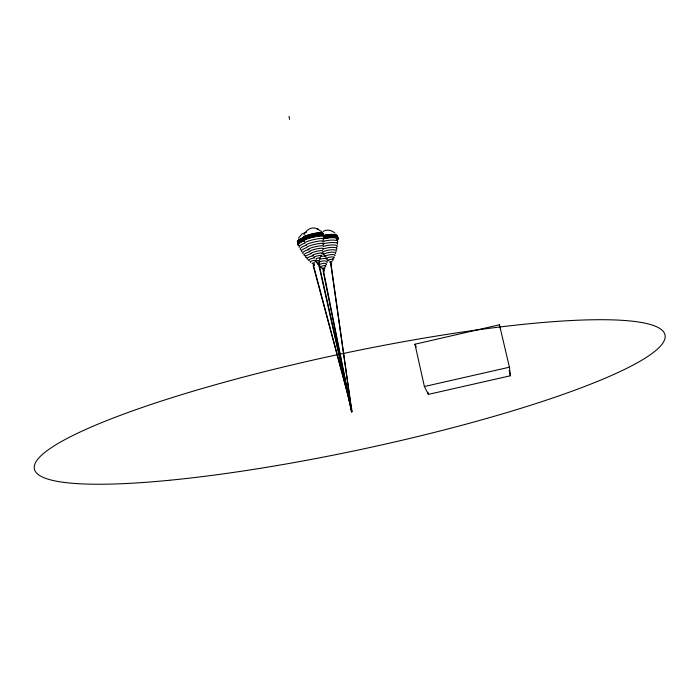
<?xml version="1.0" encoding="UTF-8"?>
<svg xmlns="http://www.w3.org/2000/svg" width="699" height="699" viewBox="0 0 699 699"><rect width="100%" height="100%" fill="white"/><g stroke="black" fill="none" stroke-linecap="round" stroke-linejoin="round"><path stroke-width="1.05" d="M323.541 270.967L323.654 270.225L323.995 270.679M331.544 264.126L330.942 263.829L331.544 264.091L330.959 263.794L351.824 411.938L323.445 270.74M324.161 270.539C323.008 270.426 324.983 270.653 323.654 270.225M313.668 265.157L314.201 265.253L313.606 265.244M323.585 270.889L323.838 270.216M318.796 262.474L319.286 262.239M331.422 264.004L330.959 263.82M331.16 263.768L331.492 264.196M323.759 270.225L324.004 270.723M314.367 265.48L313.86 265.576M319.277 262.833L318.779 263.182L319.277 262.85M303.96 234.943C305.944 229.936 311.92 226.144 317.171 228.826M330.767 264.519L331.684 264.449L331.309 264.746M330.942 264.135L331.239 263.759L331.291 264.248M298.49 238.167L302.047 233.903L306.581 232.103M323.515 270.356L323.593 270.26M330.819 264.266L351.894 411.851M323.576 270.522L323.987 270.207M320.631 258.053C320.867 256.97 313.571 259.049 316.533 259.102M319.076 262.352L319.321 262.274M323.183 231.386C326.896 228.957 331.911 230.268 334.987 233.108M351.746 409.064L313.493 265.48M314.201 263.322C316.044 261.863 310.068 263.706 312.864 263.706M319.705 260.308L317.259 260.701L317.765 260.762M331.789 262.134C333.641 260.919 327.63 262.099 330.417 262.361M319.775 258.403L320.273 258.219M351.649 409.107L313.143 265.524M319.076 261.863L318.893 261.802M331.544 264.711L330.898 264.668M414.961 344.214L499.462 324.79L509.422 367.202L510.392 375.774L428.4 394.367L424.389 386.521L414.961 344.214L416.255 347.01M424.389 386.521L509.422 367.202M323.838 271.256L324.205 270.705M351.571 411.956L323.104 270.775M317.835 229.106L321.977 232.042M316.822 228.678L318.246 229.281M318.884 262.737L318.831 262.291L319.006 262.737M509.16 370.522L510.392 375.774M427.928 392.27L428.4 394.367M318.665 262.719L351.859 411.23M318.316 262.745L351.51 411.309M288.993 116.375L289.622 119.337M499.462 324.79L499.855 327.805M321.837 253.929A7.706 2.752 -11.4 0 1 323.768 253.754M319.469 264.851A4.98 1.756 -11.4 0 1 318.097 262.728A4.98 1.756 -11.4 0 1 324.432 260.91A4.98 1.756 -11.4 0 1 326.887 262.728M318.945 265.725A3.871 1.363 -11.4 0 1 323.078 263.392A3.871 1.363 -11.4 0 1 326.258 264.694M325.795 265.096A3.871 1.363 -11.4 0 1 325.114 265.48M320.492 266.354A3.871 1.363 -11.4 0 1 319.242 266.013M327.77 260.107A5.985 2.123 -11.4 0 1 327.412 260.71M317.372 263.086A5.985 2.123 -11.4 0 1 317.119 260.509M319.478 259.381A5.985 2.123 -11.4 0 1 327.281 259.084A3.923 0.952 -8 0 1 327.508 257.756A3.923 0.952 -8 0 1 332.462 256.935A3.923 0.952 -8 0 1 333.982 257.914M323.322 269.08A1.381 0.481 -11.4 0 1 322.23 268.573A1.381 0.481 -11.4 0 1 324.432 268.049A1.381 0.481 -11.4 0 1 324.013 268.914M322.16 267.778A2.674 0.935 -11.4 0 1 320.824 266.634A2.674 0.935 -11.4 0 1 324.799 265.699A2.674 0.935 -11.4 0 1 324.747 267.167M316.28 261.4A6.894 2.446 -11.4 0 1 315.345 261.015M320.395 256.629A6.894 2.446 -11.4 0 1 325.463 256.175M303.244 253.737A7.794 2.027 -14.9 0 1 309.002 249.403M308.006 259.189A5.033 1.284 -14.9 0 1 307.883 257.599A5.033 1.284 -14.9 0 1 313.589 255.738M309.377 260.779A3.914 0.996 -14.9 0 1 309.605 259.373A3.914 0.996 -14.9 0 1 314.585 258.018M310.81 262.3A2.7 0.682 -14.9 0 1 311.046 261.286A2.7 0.682 -14.9 0 1 314.585 260.395A2.7 0.682 -14.9 0 1 314.952 261.251M305.454 255.764A6.973 1.8 -14.9 0 1 304.414 254.183A6.973 1.8 -14.9 0 1 309.683 251.71M306.695 257.512A6.046 1.555 -14.9 0 1 305.804 256.149A6.046 1.555 -14.9 0 1 310.382 254.008M299.198 247.367A9.629 2.543 -14.9 0 1 304.633 243.208M298.945 245.777A10.031 2.665 -14.9 0 1 303.882 240.919M300.919 249.866A9.122 2.394 -14.9 0 1 305.419 245.489M302.047 251.832A8.51 2.219 -14.9 0 1 306.241 247.761M298.744 245.262A10.101 2.691 -14.9 0 1 303.707 240.369M297.923 244.484A10.118 2.691 -14.9 0 1 303.628 240.089M298.84 245.524A10.074 2.674 -14.9 0 1 303.794 240.648M297.844 244.213A10.127 2.7 -14.9 0 1 303.549 239.818A10.275 1.555 -12.6 0 1 313.571 235.895A10.275 1.555 -12.6 0 1 323.427 235.563M297.765 243.942A10.136 2.7 -14.9 0 1 303.48 239.547M298.438 244.187A10.127 2.7 -14.9 0 1 303.41 239.276A10.275 1.555 -12.6 0 1 313.449 235.318A10.275 1.555 -12.6 0 1 323.296 234.995M298.377 243.916A10.109 2.7 -14.9 0 1 303.34 239.006M298.324 243.636A10.083 2.691 -14.9 0 1 303.279 238.735M298.29 243.357A10.048 2.691 -14.9 0 1 303.226 238.473M298.255 243.077A10.004 2.674 -14.9 0 1 303.165 238.21M298.228 242.789A9.952 2.665 -14.9 0 1 303.113 237.948M298.211 242.509A9.9 2.647 -14.9 0 1 303.069 237.686M322.99 244.012A9.139 2.307 -8 0 1 333.065 242.501A9.139 2.307 -8 0 1 337.565 244.231M323.681 236.183A10.074 2.586 -8 0 1 333.624 235.205A10.074 2.586 -8 0 1 337.495 237.11M323.654 235.912A10.031 2.578 -8 0 1 333.563 234.934A10.031 2.578 -8 0 1 337.416 236.839M323.017 249.194A7.803 1.948 -8 0 1 333.03 247.35A7.803 1.948 -8 0 1 336.359 249.36M326.171 257.249A5.042 1.232 -8 0 1 326.398 255.624A5.042 1.232 -8 0 1 332.759 254.567A5.042 1.232 -8 0 1 334.725 255.834M323.707 236.454A10.109 2.595 -8 0 1 333.685 235.467A10.109 2.595 -8 0 1 337.565 237.38M323.034 241.47A9.646 2.446 -8 0 1 334.367 240.15A9.646 2.446 -8 0 1 337.11 242.632M333.484 258.193A3.923 0.952 -8 0 1 332.768 258.473M325.079 255.423A6.064 1.494 -8 0 1 325.35 253.449A6.064 1.494 -8 0 1 333.012 252.173A6.064 1.494 -8 0 1 335.363 253.711M323.768 237.005A10.144 2.595 -8 0 1 334.777 236.113A10.144 2.595 -8 0 1 337.014 238.682M323.733 236.734A10.127 2.595 -8 0 1 334.725 235.834A10.127 2.595 -8 0 1 336.962 238.403M323.681 246.336A8.528 2.132 -8 0 1 333.991 244.956A8.528 2.132 -8 0 1 336.708 247.14M323.847 237.573A10.153 2.595 -8 0 1 334.865 236.673A10.153 2.595 -8 0 1 337.093 239.241M323.803 237.284A10.153 2.595 -8 0 1 334.821 236.393A10.153 2.595 -8 0 1 337.058 238.962M323.637 235.642A9.978 2.56 -8 0 1 333.493 234.672A9.978 2.56 -8 0 1 337.329 236.568M323.148 253.256A6.981 1.73 -8 0 1 329.456 249.989A6.981 1.73 -8 0 1 335.913 251.553M329.054 260.762A2.709 0.655 -8 0 1 328.679 259.845A2.709 0.655 -8 0 1 332.637 259.32A2.709 0.655 -8 0 1 332.313 260.334M323.934 238.132A10.118 2.586 -8 0 1 334.917 237.241A10.118 2.586 -8 0 1 337.145 239.801M323.89 237.852A10.144 2.595 -8 0 1 334.891 236.952A10.144 2.595 -8 0 1 337.128 239.521M323.987 238.42A10.092 2.578 -8 0 1 334.935 237.529A10.092 2.578 -8 0 1 337.154 240.072M324.039 238.708A10.057 2.56 -8 0 1 334.952 237.817A10.057 2.56 -8 0 1 337.163 240.351M323.628 235.38A9.917 2.551 -8 0 1 337.224 235.633M306.433 245.62A9.253 1.363 -12.6 0 1 314.865 241.845A9.253 1.363 -12.6 0 1 323.078 242.003M303.978 238.691A10.197 1.555 -12.6 0 1 313.257 234.471A10.197 1.555 -12.6 0 1 322.326 234.715M303.951 238.403A10.153 1.547 -12.6 0 1 311.894 234.488A10.153 1.547 -12.6 0 1 322.929 233.885M308.661 249.788A7.899 1.136 -12.6 0 1 314.865 246.834A7.899 1.136 -12.6 0 1 323.427 246.293M313.283 255.624A5.094 0.716 -12.6 0 1 313.615 254.611A5.094 0.716 -12.6 0 1 319.976 253.108A5.094 0.716 -12.6 0 1 321.828 253.606M304.292 240.412A10.267 1.555 -12.6 0 1 312.331 236.48A10.267 1.555 -12.6 0 1 323.48 235.851M304.004 238.988A10.232 1.555 -12.6 0 1 312.016 235.047A10.232 1.555 -12.6 0 1 323.13 234.436M303.934 238.106A10.101 1.547 -12.6 0 1 311.841 234.217A10.101 1.547 -12.6 0 1 322.816 233.615M303.48 239.591A10.284 1.555 -12.6 0 1 313.51 235.607A10.284 1.555 -12.6 0 1 323.366 235.283M304.563 241.242A10.179 1.529 -12.6 0 1 312.532 237.345A10.179 1.529 -12.6 0 1 323.585 236.716M306.94 247.525A8.624 1.258 -12.6 0 1 316.464 244.003A8.624 1.258 -12.6 0 1 323.025 244.362M304.048 239.276A10.258 1.555 -12.6 0 1 312.077 235.336A10.258 1.555 -12.6 0 1 323.218 234.715M304.808 243.217A9.769 1.459 -12.6 0 1 315.59 239.198A9.769 1.459 -12.6 0 1 323.025 239.635M314.139 257.398A3.967 0.55 -12.6 0 1 317.765 255.834A3.967 0.55 -12.6 0 1 321.278 255.851M304.467 240.972A10.214 1.538 -12.6 0 1 312.462 237.057A10.214 1.538 -12.6 0 1 323.558 236.428M311.23 253.728A6.134 0.865 -12.6 0 1 316.053 251.457A6.134 0.865 -12.6 0 1 322.702 251.011M304.38 240.692A10.249 1.547 -12.6 0 1 312.401 236.769A10.249 1.547 -12.6 0 1 323.523 236.14M303.925 237.817A10.039 1.538 -12.6 0 1 311.789 233.947A10.039 1.538 -12.6 0 1 322.693 233.352M309.902 251.789A7.069 1.014 -12.6 0 1 316.359 248.958A7.069 1.014 -12.6 0 1 322.623 249.027M323.392 269.901L324.074 269.84L323.436 269.858M313.388 264.65L314.069 264.528L313.388 264.65M330.802 263.383L331.501 263.313L330.802 263.383M169.542 480.265A322.353 48.773 -12 0 0 664.05 340.946A322.353 48.773 -12 0 0 215.502 384.712A322.353 48.773 -12 0 0 169.542 480.265"/></g></svg>
